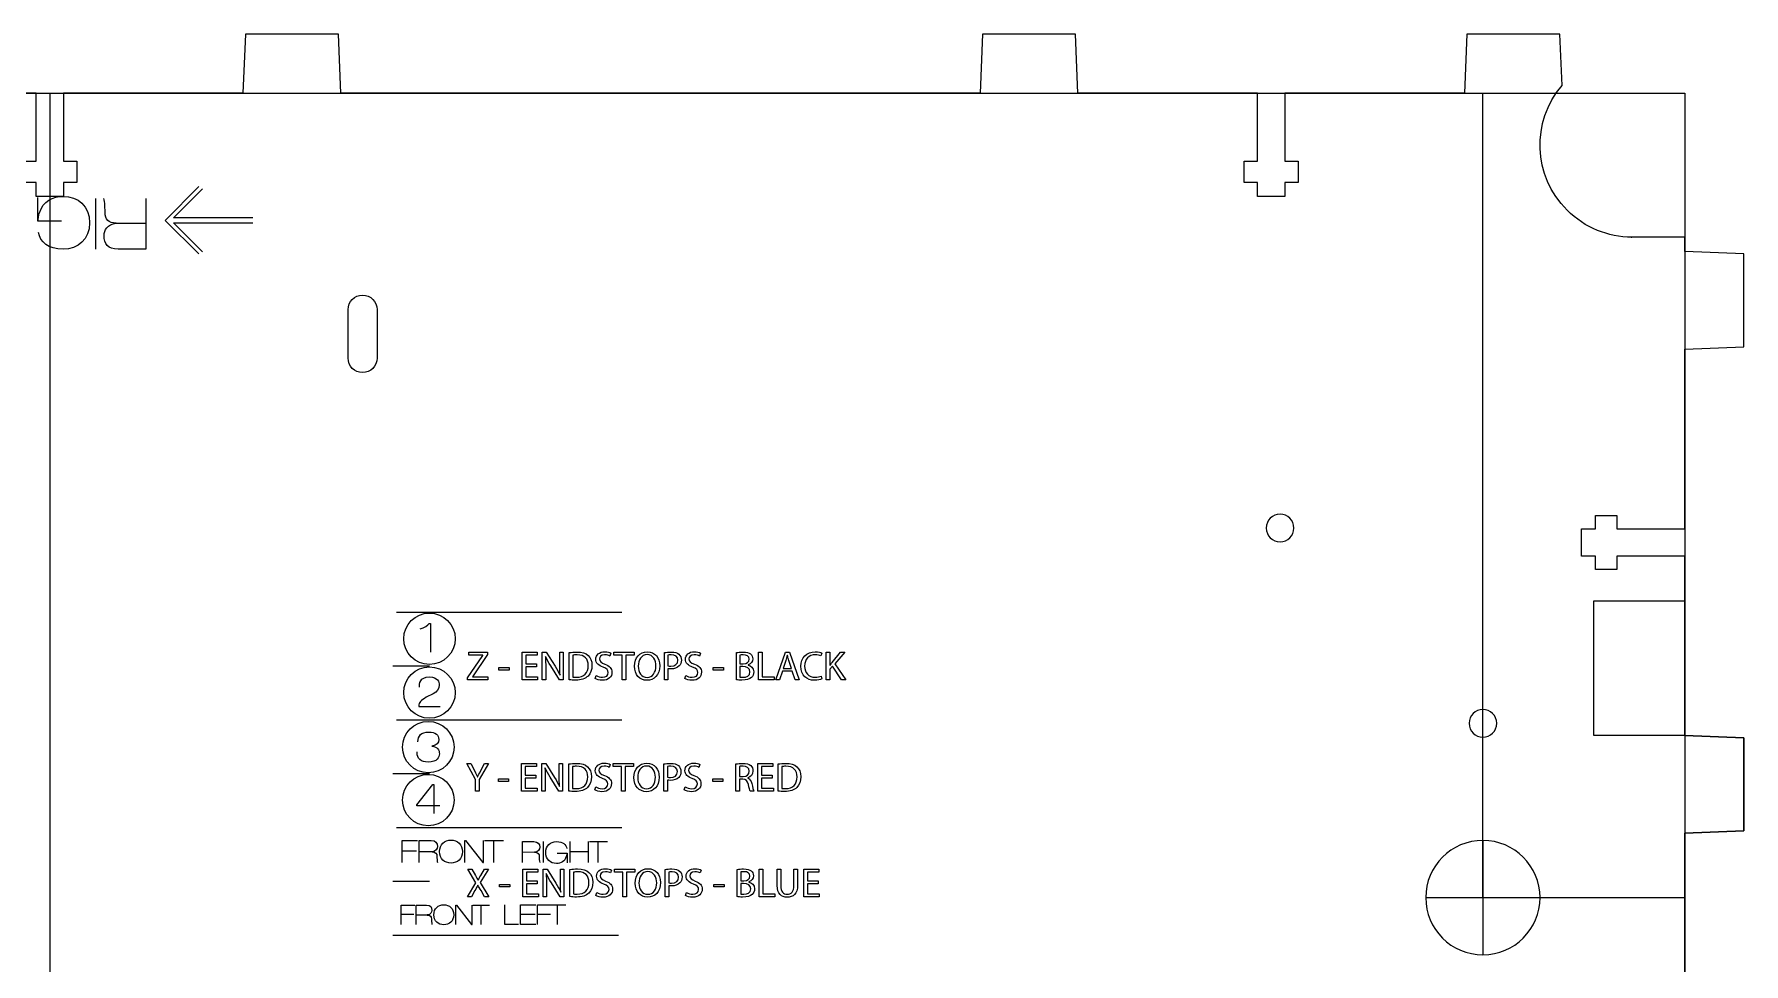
# Model space of a CAD drawing. Header units: millimetres. Extents: x 28 to 1378, y 89 to 912.
# Drawn here: x 1201.7 to 1378.2, y 373.3 to 469.3 of the extents above; entities that cross this region are included whole.
import ezdxf

# ---------------------------------------------------------------- set-up
doc = ezdxf.new("R2010")
doc.units = ezdxf.units.MM
for name, color, linetype, true_color in [('CHANGED_PARTS', 3, 'Continuous', 0x00ff00), ('CUTS', 1, 'Continuous', 0xff0000), ('ORIGIONAL_PARTS_THAT_WERE_', 6, 'Continuous', 0xff00ff), ('TEXT', 5, 'Continuous', 0x0000ff)]:
    doc.layers.add(name, color=color, linetype=linetype, true_color=true_color)
doc.layers.add('Referance lines', color=2, linetype='Continuous', lineweight=0, true_color=0xffff00)

msp = doc.modelspace()

# ---------------------------------------------------------------- linework, layer by layer
at = {"layer": 'CHANGED_PARTS'}
for p, q in [((1362.89, 418.16), (1362.89, 419.56)), ((1362.89, 419.56), (1365.09, 419.56)), ((1365.09, 419.56), (1365.09, 418.16)), ((1361.44, 415.36), (1361.44, 418.16)), ((1361.44, 418.16), (1362.89, 418.16)), ((1365.09, 418.16), (1372.1, 418.16)), ((1362.89, 415.36), (1361.44, 415.36)), ((1362.89, 413.96), (1362.89, 415.36)), ((1372.11, 415.36), (1365.09, 415.36)), ((1365.09, 415.36), (1365.09, 413.96)), ((1372.11, 410.73), (1372.11, 415.36)), ((1365.09, 413.96), (1362.89, 413.96)), ((1362.71, 396.83), (1362.71, 410.73)), ((1362.71, 410.73), (1372.11, 410.73)), ((1372.11, 396.83), (1362.71, 396.83)), ((1372.11, 396.83), (1378.2, 396.58)), ((1378.2, 396.58), (1378.2, 386.98)), ((1378.2, 386.98), (1372.11, 386.73)), ((1372.11, 386.73), (1372.11, 359.76))]:
    msp.add_line(p, q, dxfattribs=at)
at = {"layer": 'CUTS', "color": 1, "true_color": 0xff0000}
for points in [[(1359.43, 463.97), (1359.21, 469.26), (1349.61, 469.26), (1349.36, 463.17), (1330.81, 463.17), (1330.81, 456.15), (1332.21, 456.15), (1332.21, 453.95), (1330.81, 453.95), (1330.81, 452.51), (1328.01, 452.51), (1328.01, 453.95), (1326.61, 453.95), (1326.61, 456.15), (1328.01, 456.15), (1328.01, 463.17), (1309.46, 463.17), (1309.21, 469.26), (1299.61, 469.26), (1299.36, 463.17), (1233.37, 463.17), (1233.12, 469.26), (1223.52, 469.26), (1223.27, 463.17), (1204.74, 463.17), (1204.74, 456.15), (1206.13, 456.15), (1206.13, 453.95), (1204.74, 453.95), (1204.74, 452.51), (1201.93, 452.51), (1201.93, 453.95), (1200.53, 453.95)], [(1200.53, 456.15), (1201.93, 456.15), (1201.93, 463.17), (1183.37, 463.17)], [(1372.1, 418.16), (1372.1, 436.72), (1378.19, 436.97), (1378.19, 446.57), (1372.1, 446.82), (1372.1, 448.29), (1366.57, 448.29), (1366.63, 448.29)], [(1234.12, 435.81), (1234.12, 440.81)], [(1237.12, 440.81), (1237.12, 435.81), (1237.12, 435.81)]]:
    msp.add_lwpolyline(points, dxfattribs=at)
for points in [[(1359.95, 451.08), (1356.42, 454.61), (1356.25, 460.23), (1359.43, 463.97)], [(1366.63, 448.29), (1364.21, 448.31), (1361.8, 449.23), (1359.95, 451.08)], [(1234.12, 440.81), (1234.12, 441.64), (1234.79, 442.31), (1235.62, 442.31)], [(1235.62, 442.31), (1236.44, 442.31), (1237.12, 441.64), (1237.12, 440.81)], [(1235.62, 434.31), (1234.79, 434.31), (1234.12, 434.98), (1234.12, 435.81)], [(1237.12, 435.81), (1237.12, 434.98), (1236.44, 434.31), (1235.62, 434.31)], [(1330.33, 419.69), (1329.54, 419.69), (1328.9, 419.05), (1328.9, 418.26)], [(1328.9, 418.26), (1328.9, 417.47), (1329.54, 416.84), (1330.33, 416.84)], [(1331.75, 418.26), (1331.75, 419.05), (1331.12, 419.69), (1330.33, 419.69)], [(1330.33, 416.84), (1331.12, 416.84), (1331.75, 417.47), (1331.75, 418.26)], [(1351.26, 399.51), (1350.48, 399.51), (1349.84, 398.87), (1349.84, 398.09)], [(1352.69, 398.09), (1352.69, 398.87), (1352.05, 399.51), (1351.26, 399.51)], [(1349.84, 398.09), (1349.84, 397.3), (1350.48, 396.66), (1351.26, 396.66)], [(1351.26, 396.66), (1352.05, 396.66), (1352.69, 397.3), (1352.69, 398.09)], [(1351.26, 385.99), (1348, 385.99), (1345.36, 383.35), (1345.36, 380.09)], [(1357.16, 380.09), (1357.16, 383.35), (1354.52, 385.99), (1351.26, 385.99)], [(1345.36, 380.09), (1345.36, 376.83), (1348, 374.19), (1351.26, 374.19)], [(1351.26, 374.19), (1354.52, 374.19), (1357.16, 376.83), (1357.16, 380.09)]]:
    msp.add_open_spline(points, degree=3, dxfattribs=at)
at = {"layer": 'ORIGIONAL_PARTS_THAT_WERE_', "color": 6, "true_color": 0xff00ff}
msp.add_lwpolyline([(1372.11, 360.27), (1372.11, 386.73), (1378.2, 386.98), (1378.2, 396.58), (1372.11, 396.83), (1372.11, 415.36), (1365.09, 415.36), (1365.09, 413.96), (1362.89, 413.96), (1362.89, 415.36), (1361.44, 415.36), (1361.44, 418.16), (1362.89, 418.16), (1362.89, 419.56), (1365.09, 419.56), (1365.09, 418.16), (1372.11, 418.16), (1372.1, 418.16)], dxfattribs=at)
at = {"layer": 'Referance lines'}
for p, q in [((1034.56, 463.17), (1372.11, 463.17)), ((1203.33, 463.17), (1203.33, 136.83)), ((1351.26, 380.09), (1351.26, 463.17)), ((1372.11, 463.17), (1372.11, 136.83)), ((1351.26, 385.99), (1351.26, 374.19)), ((1345.36, 380.09), (1357.16, 380.09)), ((1351.26, 380.09), (1372.11, 380.09))]:
    msp.add_line(p, q, dxfattribs=at)
at = {"layer": 'TEXT', "color": 5, "true_color": 0x0000ff}
for points in [[(1204.55, 449.94), (1202.09, 449.94), (1202.09, 452.39)], [(1208.07, 447.06), (1208.07, 452.27)], [(1213.25, 452.27), (1213.25, 447.06), (1210.38, 447.06)], [(1218.73, 446.56), (1215.25, 450.03), (1218.73, 453.51)], [(1224.28, 450.28), (1216.11, 450.28), (1219.11, 453.28)], [(1210.18, 449.73), (1210.19, 449.74)], [(1210.19, 449.74), (1213.25, 449.75)], [(1219.1, 446.79), (1216.11, 449.78), (1224.28, 449.78)], [(1239.11, 409.57), (1262.39, 409.57)], [(1242.51, 408.41), (1242.62, 408.41), (1242.62, 405.43)], [(1246.46, 402.8), (1248.04, 405.11), (1248.04, 405.12), (1246.6, 405.12), (1246.6, 405.43), (1248.52, 405.43), (1248.52, 405.21), (1246.95, 402.9), (1246.95, 402.89), (1248.54, 402.89), (1248.54, 402.58), (1246.46, 402.58), (1246.46, 402.8), (1246.46, 402.8)], [(1253.56, 403.92), (1252.46, 403.92), (1252.46, 402.89), (1253.69, 402.89), (1253.69, 402.58), (1252.09, 402.58), (1252.09, 405.43), (1253.63, 405.43), (1253.63, 405.12), (1252.46, 405.12), (1252.46, 404.22), (1253.56, 404.22), (1253.56, 403.92), (1253.56, 403.92)], [(1254.17, 402.58), (1254.17, 405.43), (1254.58, 405.43), (1255.49, 403.99)], [(1254.51, 404.98), (1254.49, 404.97)], [(1255.97, 404.24), (1255.97, 405.43), (1256.31, 405.43), (1256.31, 402.58), (1255.94, 402.58), (1255.04, 404.03)], [(1256.96, 402.59), (1256.96, 405.39), (1256.96, 405.39)], [(1257.33, 405.12), (1257.33, 402.87), (1257.33, 402.87)], [(1261.24, 405.34), (1261.14, 405.04)], [(1262.41, 405.12), (1261.54, 405.12), (1261.54, 405.43), (1263.65, 405.43), (1263.65, 405.12), (1262.78, 405.12), (1262.78, 402.58), (1262.41, 402.58), (1262.41, 405.12), (1262.41, 405.12)], [(1267.14, 403.72), (1267.14, 402.58), (1266.77, 402.58), (1266.77, 405.4), (1266.77, 405.4)], [(1267.14, 405.13), (1267.14, 404.02), (1267.14, 404.02)], [(1270.49, 405.34), (1270.39, 405.04)], [(1274.21, 402.59), (1274.21, 405.39), (1274.21, 405.39)], [(1274.57, 405.14), (1274.57, 404.22), (1274.57, 404.22)], [(1274.57, 404.22), (1274.91, 404.22)], [(1276.5, 405.43), (1276.87, 405.43), (1276.87, 402.89), (1278.09, 402.89), (1278.09, 402.58), (1276.5, 402.58), (1276.5, 405.43), (1276.5, 405.43)], [(1278.96, 403.48), (1278.66, 402.58), (1278.28, 402.58), (1279.26, 405.43), (1279.69, 405.43), (1280.67, 402.58), (1280.27, 402.58), (1279.97, 403.48), (1278.96, 403.48), (1278.96, 403.48)], [(1279.31, 404.59), (1279.04, 403.76), (1279.9, 403.76), (1279.9, 403.76)], [(1279.47, 405.11), (1279.46, 405.11)], [(1279.9, 403.76), (1279.61, 404.59)], [(1283.02, 405.35), (1282.93, 405.05)], [(1283.48, 405.43), (1283.85, 405.43), (1283.85, 404.06), (1283.86, 404.06)], [(1284.09, 404.36), (1284.96, 405.43), (1285.41, 405.43), (1284.38, 404.22), (1285.49, 402.58), (1285.06, 402.58), (1284.12, 403.98), (1283.85, 403.67), (1283.85, 402.58), (1283.48, 402.58), (1283.48, 405.43), (1283.48, 405.43)], [(1238.73, 404.01), (1242.52, 404.01)], [(1249.7, 403.86), (1250.74, 403.86), (1250.74, 403.59), (1249.7, 403.59), (1249.7, 403.86), (1249.7, 403.86)], [(1254.52, 403.8), (1254.52, 402.58), (1254.17, 402.58), (1254.17, 402.58)], [(1256, 403.06), (1256.01, 403.07)], [(1259.63, 402.72), (1259.73, 403.03), (1259.73, 403.03)], [(1268.88, 402.72), (1268.98, 403.03), (1268.98, 403.03)], [(1271.81, 403.86), (1272.86, 403.86), (1272.86, 403.59), (1271.81, 403.59), (1271.81, 403.86), (1271.81, 403.86)], [(1274.88, 403.95), (1274.57, 403.95), (1274.57, 402.86), (1274.57, 402.86)], [(1275.42, 404.12), (1275.42, 404.1)], [(1282.94, 402.97), (1283.01, 402.67), (1283.01, 402.67)], [(1242.92, 401.15), (1242.19, 400.78)], [(1241.42, 399.84), (1243.63, 399.84)], [(1239.11, 398.46), (1262.39, 398.46)], [(1242.78, 395.74), (1242.78, 395.73)], [(1247.29, 391.08), (1247.29, 392.29), (1246.38, 393.93), (1246.81, 393.93), (1247.21, 393.14)], [(1247.79, 393.14), (1248.2, 393.93), (1248.61, 393.93), (1247.66, 392.29), (1247.66, 391.08), (1247.29, 391.08), (1247.29, 391.08)], [(1253.51, 392.42), (1252.41, 392.42), (1252.41, 391.39), (1253.64, 391.39), (1253.64, 391.08), (1252.04, 391.08), (1252.04, 393.93), (1253.58, 393.93), (1253.58, 393.62), (1252.41, 393.62), (1252.41, 392.72), (1253.51, 392.72), (1253.51, 392.42), (1253.51, 392.42)], [(1254.12, 391.08), (1254.12, 393.93), (1254.53, 393.93), (1255.44, 392.49)], [(1255.92, 392.74), (1255.92, 393.93), (1256.26, 393.93), (1256.26, 391.08), (1255.89, 391.08), (1254.99, 392.53)], [(1256.91, 391.09), (1256.91, 393.89), (1256.91, 393.89)], [(1257.28, 393.62), (1257.28, 391.37), (1257.28, 391.37)], [(1261.19, 393.84), (1261.09, 393.54)], [(1262.36, 393.62), (1261.49, 393.62), (1261.49, 393.93), (1263.6, 393.93), (1263.6, 393.62), (1262.73, 393.62), (1262.73, 391.08), (1262.36, 391.08), (1262.36, 393.62), (1262.36, 393.62)], [(1267.09, 392.22), (1267.09, 391.08), (1266.72, 391.08), (1266.72, 393.9), (1266.72, 393.9)], [(1267.09, 393.63), (1267.09, 392.52), (1267.09, 392.52)], [(1270.44, 393.84), (1270.34, 393.54)], [(1274.87, 392.32), (1274.52, 392.32), (1274.52, 391.08), (1274.15, 391.08), (1274.15, 393.89), (1274.15, 393.89)], [(1274.52, 393.64), (1274.52, 392.59), (1274.52, 392.59)], [(1277.9, 392.42), (1276.8, 392.42), (1276.8, 391.39), (1278.04, 391.39), (1278.04, 391.08), (1276.43, 391.08), (1276.43, 393.93), (1277.97, 393.93), (1277.97, 393.62), (1276.8, 393.62), (1276.8, 392.72), (1277.9, 392.72), (1277.9, 392.42), (1277.9, 392.42)], [(1278.51, 391.09), (1278.51, 393.89), (1278.51, 393.89)], [(1278.88, 393.62), (1278.88, 391.37), (1278.88, 391.37)], [(1238.73, 392.9), (1242.52, 392.9)], [(1247.49, 392.56), (1247.5, 392.56)], [(1249.65, 392.36), (1250.69, 392.36), (1250.69, 392.09), (1249.65, 392.09), (1249.65, 392.36), (1249.65, 392.36)], [(1254.47, 392.3), (1254.47, 391.08), (1254.12, 391.08), (1254.12, 391.08)], [(1254.46, 393.48), (1254.44, 393.47)], [(1271.76, 392.36), (1272.81, 392.36), (1272.81, 392.09), (1271.76, 392.09), (1271.76, 392.36), (1271.76, 392.36)], [(1274.52, 392.59), (1274.9, 392.59)], [(1275.38, 392.45), (1275.38, 392.44)], [(1242.97, 389.56), (1241.21, 389.56), (1241.21, 389.68), (1242.86, 391.76), (1242.97, 391.76), (1242.97, 389.56)], [(1255.95, 391.56), (1255.96, 391.57)], [(1259.58, 391.22), (1259.68, 391.53), (1259.68, 391.53)], [(1268.83, 391.22), (1268.93, 391.53), (1268.93, 391.53)], [(1276.01, 391.08), (1275.63, 391.08)], [(1243.58, 389.56), (1242.97, 389.56), (1242.97, 388.78)], [(1239.11, 387.34), (1262.39, 387.34)], [(1239.7, 383.71), (1239.7, 385.98), (1241.3, 385.98)], [(1239.7, 384.92), (1241.2, 384.92)], [(1241.46, 383.71), (1241.46, 385.98), (1242.71, 385.98)], [(1242.8, 384.82), (1242.79, 384.81), (1241.46, 384.81)], [(1246.16, 383.71), (1246.16, 385.98), (1246.24, 385.98), (1248.03, 383.71), (1248.11, 383.71), (1248.11, 385.98)], [(1248.2, 385.98), (1250.15, 385.98)], [(1249.18, 383.71), (1249.18, 385.98)], [(1253.38, 384.77), (1253.38, 384.77), (1252.11, 384.76)], [(1252.12, 383.72), (1252.12, 385.87), (1253.3, 385.87)], [(1254.26, 385.87), (1254.26, 383.72)], [(1257.06, 383.72), (1257.06, 385.87)], [(1257.06, 384.87), (1258.9, 384.87)], [(1258.9, 385.87), (1258.9, 383.72)], [(1259.05, 385.87), (1260.91, 385.87)], [(1259.95, 383.72), (1259.95, 385.85)], [(1247.21, 380.81), (1246.86, 380.18), (1246.44, 380.18), (1247.31, 381.62), (1246.47, 383.03), (1246.9, 383.03), (1247.28, 382.36)], [(1247.81, 382.36), (1248.2, 383.03), (1248.62, 383.03), (1247.76, 381.64), (1248.64, 380.18), (1248.22, 380.18), (1248.22, 380.18)], [(1253.64, 381.52), (1252.53, 381.52), (1252.53, 380.49), (1253.77, 380.49), (1253.77, 380.18), (1252.16, 380.18), (1252.16, 383.03), (1253.71, 383.03), (1253.71, 382.72), (1252.53, 382.72), (1252.53, 381.82), (1253.64, 381.82), (1253.64, 381.52), (1253.64, 381.52)], [(1254.25, 380.18), (1254.25, 383.03), (1254.66, 383.03), (1255.57, 381.59)], [(1256.04, 381.84), (1256.04, 383.03), (1256.39, 383.03), (1256.39, 380.18), (1256.02, 380.18), (1255.11, 381.63)], [(1255.71, 384.68), (1256.73, 384.68), (1256.73, 383.67)], [(1257.03, 380.19), (1257.03, 382.99), (1257.03, 382.99)], [(1262.48, 382.72), (1261.62, 382.72), (1261.62, 383.03), (1263.73, 383.03), (1263.73, 382.72), (1262.86, 382.72), (1262.86, 380.18), (1262.48, 380.18), (1262.48, 382.72), (1262.48, 382.72)], [(1267.22, 381.32), (1267.22, 380.18), (1266.85, 380.18), (1266.85, 383), (1266.85, 383)], [(1274.28, 380.19), (1274.28, 382.99), (1274.28, 382.99)], [(1276.57, 383.03), (1276.94, 383.03), (1276.94, 380.49), (1278.16, 380.49), (1278.16, 380.18), (1276.57, 380.18), (1276.57, 383.03), (1276.57, 383.03)], [(1278.42, 381.35), (1278.42, 383.03), (1278.79, 383.03), (1278.79, 383.03)], [(1278.79, 383.03), (1278.79, 381.34)], [(1280.15, 381.34), (1280.15, 383.03), (1280.52, 383.03), (1280.52, 381.36)], [(1282.63, 381.52), (1281.53, 381.52), (1281.53, 380.49), (1282.76, 380.49), (1282.76, 380.18), (1281.16, 380.18), (1281.16, 383.03), (1282.7, 383.03), (1282.7, 382.72), (1281.53, 382.72), (1281.53, 381.82), (1282.63, 381.82), (1282.63, 381.52), (1282.63, 381.52)], [(1238.73, 381.78), (1242.52, 381.78)], [(1247.52, 381.37), (1247.51, 381.37)], [(1247.54, 381.88), (1247.55, 381.88)], [(1249.77, 381.46), (1250.82, 381.46), (1250.82, 381.19), (1249.77, 381.19), (1249.77, 381.46), (1249.77, 381.46)], [(1254.6, 381.4), (1254.6, 380.18), (1254.25, 380.18), (1254.25, 380.18)], [(1254.58, 382.58), (1254.57, 382.57)], [(1257.4, 382.72), (1257.4, 380.47), (1257.4, 380.47)], [(1261.32, 382.94), (1261.22, 382.64)], [(1267.22, 382.73), (1267.22, 381.62), (1267.22, 381.62)], [(1270.56, 382.94), (1270.46, 382.64)], [(1271.89, 381.46), (1272.94, 381.46), (1272.94, 381.19), (1271.89, 381.19), (1271.89, 381.46), (1271.89, 381.46)], [(1274.65, 382.74), (1274.65, 381.82), (1274.65, 381.82)], [(1274.65, 381.82), (1274.98, 381.82)], [(1274.95, 381.55), (1274.65, 381.55), (1274.65, 380.46), (1274.65, 380.46)], [(1275.49, 381.72), (1275.49, 381.7)], [(1248.22, 380.18), (1247.85, 380.81)], [(1256.07, 380.66), (1256.09, 380.67)], [(1259.71, 380.32), (1259.81, 380.63), (1259.81, 380.63)], [(1268.96, 380.32), (1269.05, 380.63), (1269.05, 380.63)], [(1239.61, 377.33), (1239.61, 379.31), (1241, 379.31)], [(1239.61, 378.39), (1240.92, 378.39)], [(1241.14, 377.33), (1241.14, 379.31), (1242.23, 379.31)], [(1242.3, 378.29), (1241.14, 378.29)], [(1242.3, 378.3), (1242.3, 378.29)], [(1245.23, 377.33), (1245.23, 379.31), (1245.3, 379.31), (1246.86, 377.33), (1246.92, 377.33), (1246.92, 379.31)], [(1247, 379.31), (1248.71, 379.31)], [(1247.86, 377.33), (1247.86, 379.31)], [(1251.73, 377.32), (1250.32, 377.32), (1250.32, 379.33)], [(1253.51, 377.32), (1251.92, 377.32), (1251.92, 379.33), (1253.49, 379.33)], [(1251.92, 378.39), (1253.43, 378.39)], [(1253.68, 377.32), (1253.68, 379.33), (1255.09, 379.33)], [(1253.68, 378.39), (1255.01, 378.39)], [(1254.87, 379.33), (1256.61, 379.33)], [(1255.75, 377.32), (1255.75, 379.33)], [(1238.73, 376.22), (1262.02, 376.22)]]:
    msp.add_lwpolyline(points, dxfattribs=at)
for points in [[(1202.27, 450.82), (1202.64, 452.01), (1203.65, 452.51), (1204.74, 452.51)], [(1204.74, 452.51), (1206.22, 452.51), (1207.44, 451.51), (1207.44, 449.78)], [(1209.04, 450.84), (1209.04, 451.02), (1209.02, 452.06), (1208.92, 452.27)], [(1202.09, 449.94), (1202.17, 450.55), (1202.27, 450.82), (1202.27, 450.82)], [(1210.19, 449.74), (1209.39, 449.75), (1209.04, 450.12), (1209.04, 450.84)], [(1204.74, 447.06), (1203.11, 447.06), (1202.36, 447.78), (1202.17, 448.79)], [(1207.44, 449.78), (1207.44, 448.06), (1206.22, 447.06), (1204.74, 447.06)], [(1208.94, 448.48), (1208.94, 448.98), (1209.28, 449.67), (1210.18, 449.73)], [(1210.38, 447.06), (1209.34, 447.06), (1208.94, 447.56), (1208.94, 448.48)], [(1239.87, 406.82), (1239.87, 408.29), (1241.06, 409.48), (1242.52, 409.48)], [(1242.52, 409.48), (1243.99, 409.48), (1245.18, 408.29), (1245.18, 406.82)], [(1241.57, 407.85), (1242.03, 407.96), (1242.34, 408.21), (1242.51, 408.41)], [(1242.52, 404.17), (1241.06, 404.17), (1239.87, 405.36), (1239.87, 406.82)], [(1245.18, 406.82), (1245.18, 405.36), (1243.99, 404.17), (1242.52, 404.17)], [(1254.49, 404.97), (1254.52, 404.62), (1254.52, 404.27), (1254.52, 403.8)], [(1255.04, 404.03), (1254.84, 404.34), (1254.65, 404.67), (1254.51, 404.98)], [(1256.01, 403.07), (1255.98, 403.45), (1255.97, 403.79), (1255.97, 404.24)], [(1256.96, 405.39), (1257.18, 405.43), (1257.45, 405.45), (1257.74, 405.45)], [(1257.76, 405.16), (1257.57, 405.16), (1257.42, 405.14), (1257.33, 405.12)], [(1257.74, 405.45), (1258.27, 405.45), (1258.65, 405.33), (1258.9, 405.1)], [(1258.91, 404.06), (1258.92, 404.73), (1258.54, 405.16), (1257.76, 405.16)], [(1258.9, 405.1), (1259.15, 404.86), (1259.3, 404.53), (1259.3, 404.07)], [(1259.69, 404.7), (1259.69, 405.15), (1260.06, 405.48), (1260.62, 405.48)], [(1260.45, 403.89), (1259.98, 404.06), (1259.69, 404.31), (1259.69, 404.7)], [(1260.6, 405.17), (1260.21, 405.17), (1260.07, 404.94), (1260.07, 404.75)], [(1260.07, 404.75), (1260.07, 404.48), (1260.24, 404.35), (1260.63, 404.2)], [(1261.14, 405.04), (1261.05, 405.09), (1260.86, 405.17), (1260.6, 405.17)], [(1260.62, 405.48), (1260.9, 405.48), (1261.12, 405.41), (1261.24, 405.34)], [(1260.63, 404.2), (1261.12, 404.01), (1261.36, 403.78), (1261.36, 403.36)], [(1263.69, 403.98), (1263.69, 404.89), (1264.24, 405.48), (1265.01, 405.48)], [(1264.99, 405.18), (1264.38, 405.18), (1264.07, 404.62), (1264.07, 403.99)], [(1265.9, 404.02), (1265.9, 404.59), (1265.61, 405.18), (1264.99, 405.18)], [(1265.01, 405.48), (1265.79, 405.48), (1266.29, 404.89), (1266.29, 404.04)], [(1266.77, 405.4), (1266.95, 405.43), (1267.18, 405.45), (1267.48, 405.45)], [(1267.49, 405.16), (1267.33, 405.16), (1267.2, 405.15), (1267.14, 405.13)], [(1267.44, 403.99), (1267.89, 403.99), (1268.16, 404.21), (1268.16, 404.6)], [(1267.48, 405.45), (1267.84, 405.45), (1268.11, 405.37), (1268.28, 405.22)], [(1268.16, 404.6), (1268.16, 404.98), (1267.89, 405.16), (1267.49, 405.16)], [(1268.28, 405.22), (1268.43, 405.08), (1268.53, 404.87), (1268.53, 404.62)], [(1268.53, 404.62), (1268.53, 404.36), (1268.45, 404.16), (1268.31, 404.01)], [(1268.94, 404.7), (1268.94, 405.15), (1269.31, 405.48), (1269.86, 405.48)], [(1269.69, 403.89), (1269.23, 404.06), (1268.94, 404.31), (1268.94, 404.7)], [(1269.85, 405.17), (1269.46, 405.17), (1269.31, 404.94), (1269.31, 404.75)], [(1269.31, 404.75), (1269.31, 404.48), (1269.48, 404.35), (1269.88, 404.2)], [(1270.39, 405.04), (1270.3, 405.09), (1270.11, 405.17), (1269.85, 405.17)], [(1269.86, 405.48), (1270.15, 405.48), (1270.37, 405.41), (1270.49, 405.34)], [(1269.88, 404.2), (1270.36, 404.01), (1270.6, 403.78), (1270.6, 403.36)], [(1274.21, 405.39), (1274.37, 405.43), (1274.62, 405.45), (1274.88, 405.45)], [(1274.9, 405.17), (1274.73, 405.17), (1274.63, 405.16), (1274.57, 405.14)], [(1274.88, 405.45), (1275.25, 405.45), (1275.48, 405.39), (1275.66, 405.25)], [(1275.52, 404.7), (1275.52, 405.03), (1275.27, 405.17), (1274.9, 405.17)], [(1274.91, 404.22), (1275.29, 404.22), (1275.52, 404.43), (1275.52, 404.7)], [(1275.9, 404.74), (1275.9, 404.46), (1275.71, 404.22), (1275.42, 404.12)], [(1275.66, 405.25), (1275.8, 405.14), (1275.9, 404.97), (1275.9, 404.74)], [(1279.46, 405.11), (1279.42, 404.94), (1279.37, 404.76), (1279.31, 404.59)], [(1279.61, 404.59), (1279.55, 404.77), (1279.51, 404.94), (1279.47, 405.11)], [(1280.86, 403.98), (1280.86, 404.88), (1281.46, 405.48), (1282.35, 405.48)], [(1282.36, 405.17), (1281.69, 405.17), (1281.25, 404.74), (1281.25, 403.99)], [(1282.35, 405.48), (1282.7, 405.48), (1282.93, 405.4), (1283.02, 405.35)], [(1282.93, 405.05), (1282.79, 405.12), (1282.59, 405.17), (1282.36, 405.17)], [(1283.86, 404.06), (1283.94, 404.17), (1284.01, 404.27), (1284.09, 404.36)], [(1239.87, 401.27), (1239.87, 402.73), (1241.06, 403.92), (1242.52, 403.92)], [(1241.48, 401.83), (1241.48, 402.15), (1241.49, 402.89), (1242.54, 402.89)], [(1242.52, 403.92), (1243.99, 403.92), (1245.18, 402.73), (1245.18, 401.27)], [(1242.54, 402.89), (1243.37, 402.89), (1243.54, 402.34), (1243.54, 402.05)], [(1255.49, 403.99), (1255.7, 403.65), (1255.87, 403.35), (1256, 403.06)], [(1257.63, 402.55), (1257.36, 402.55), (1257.15, 402.57), (1256.96, 402.59)], [(1257.33, 402.87), (1257.42, 402.85), (1257.55, 402.85), (1257.7, 402.85)], [(1258.89, 402.97), (1258.62, 402.7), (1258.18, 402.55), (1257.63, 402.55)], [(1257.7, 402.85), (1258.49, 402.85), (1258.91, 403.29), (1258.91, 404.06)], [(1259.3, 404.07), (1259.3, 403.61), (1259.15, 403.23), (1258.89, 402.97)], [(1260.36, 402.53), (1260.09, 402.53), (1259.79, 402.62), (1259.63, 402.72)], [(1259.73, 403.03), (1259.9, 402.92), (1260.13, 402.84), (1260.39, 402.84)], [(1261.36, 403.36), (1261.36, 402.92), (1261.03, 402.53), (1260.36, 402.53)], [(1260.39, 402.84), (1260.76, 402.84), (1260.98, 403.04), (1260.98, 403.33)], [(1260.98, 403.33), (1260.98, 403.59), (1260.83, 403.75), (1260.45, 403.89)], [(1264.97, 402.53), (1264.21, 402.53), (1263.69, 403.12), (1263.69, 403.98)], [(1264.07, 403.99), (1264.07, 403.38), (1264.4, 402.83), (1264.99, 402.83)], [(1266.29, 404.04), (1266.29, 403.06), (1265.7, 402.53), (1264.97, 402.53)], [(1264.99, 402.83), (1265.57, 402.83), (1265.9, 403.37), (1265.9, 404.02)], [(1267.14, 404.02), (1267.22, 404), (1267.32, 403.99), (1267.44, 403.99)], [(1267.44, 403.7), (1267.33, 403.7), (1267.22, 403.7), (1267.14, 403.72)], [(1268.31, 404.01), (1268.11, 403.8), (1267.8, 403.7), (1267.44, 403.7)], [(1269.61, 402.53), (1269.33, 402.53), (1269.03, 402.62), (1268.88, 402.72)], [(1268.98, 403.03), (1269.14, 402.92), (1269.38, 402.84), (1269.63, 402.84)], [(1270.6, 403.36), (1270.6, 402.92), (1270.28, 402.53), (1269.61, 402.53)], [(1269.63, 402.84), (1270.01, 402.84), (1270.23, 403.04), (1270.23, 403.33)], [(1270.23, 403.33), (1270.23, 403.59), (1270.08, 403.75), (1269.69, 403.89)], [(1274.78, 402.55), (1274.52, 402.55), (1274.33, 402.57), (1274.21, 402.59)], [(1274.57, 402.86), (1274.65, 402.85), (1274.75, 402.84), (1274.88, 402.84)], [(1275.76, 402.82), (1275.56, 402.64), (1275.24, 402.55), (1274.78, 402.55)], [(1275.61, 403.4), (1275.61, 403.78), (1275.28, 403.95), (1274.88, 403.95)], [(1274.88, 402.84), (1275.26, 402.84), (1275.61, 402.98), (1275.61, 403.4)], [(1275.42, 404.1), (1275.69, 404.04), (1276, 403.82), (1276, 403.39)], [(1276, 403.39), (1276, 403.15), (1275.91, 402.96), (1275.76, 402.82)], [(1282.26, 402.53), (1281.46, 402.53), (1280.86, 403.04), (1280.86, 403.98)], [(1281.25, 403.99), (1281.25, 403.29), (1281.65, 402.85), (1282.34, 402.85)], [(1283.01, 402.67), (1282.88, 402.6), (1282.61, 402.53), (1282.26, 402.53)], [(1282.34, 402.85), (1282.57, 402.85), (1282.79, 402.89), (1282.94, 402.97)], [(1242.52, 398.61), (1241.06, 398.61), (1239.87, 399.8), (1239.87, 401.27)], [(1242.19, 400.78), (1241.65, 400.46), (1241.42, 400.29), (1241.42, 399.84)], [(1245.18, 401.27), (1245.18, 399.8), (1243.99, 398.61), (1242.52, 398.61)], [(1243.54, 402.05), (1243.54, 401.62), (1243.28, 401.37), (1242.92, 401.15)], [(1239.74, 395.63), (1239.74, 397.1), (1240.93, 398.29), (1242.4, 398.29)], [(1241.33, 396.19), (1241.36, 396.8), (1241.63, 397.19), (1242.46, 397.19)], [(1242.4, 398.29), (1243.87, 398.29), (1245.06, 397.1), (1245.06, 395.63)], [(1242.46, 397.19), (1243.17, 397.19), (1243.48, 396.87), (1243.48, 396.41)], [(1242.4, 392.98), (1240.93, 392.98), (1239.74, 394.17), (1239.74, 395.63)], [(1245.06, 395.63), (1245.06, 394.17), (1243.87, 392.98), (1242.4, 392.98)], [(1243.48, 396.41), (1243.48, 396.11), (1243.31, 395.79), (1242.78, 395.74)], [(1242.78, 395.73), (1243.36, 395.67), (1243.55, 395.33), (1243.55, 394.93)], [(1241.25, 395.06), (1241.25, 395.08), (1241.25, 395.12), (1241.25, 395.15)], [(1242.4, 394.08), (1241.62, 394.08), (1241.25, 394.46), (1241.25, 395.06)], [(1243.55, 394.93), (1243.55, 394.6), (1243.33, 394.08), (1242.4, 394.08)], [(1256.91, 393.89), (1257.13, 393.93), (1257.4, 393.95), (1257.69, 393.95)], [(1257.71, 393.66), (1257.52, 393.66), (1257.37, 393.64), (1257.28, 393.62)], [(1257.69, 393.95), (1258.22, 393.95), (1258.6, 393.83), (1258.85, 393.6)], [(1258.86, 392.56), (1258.87, 393.23), (1258.49, 393.66), (1257.71, 393.66)], [(1258.85, 393.6), (1259.1, 393.36), (1259.25, 393.03), (1259.25, 392.57)], [(1259.64, 393.2), (1259.64, 393.65), (1260.01, 393.98), (1260.56, 393.98)], [(1260.55, 393.67), (1260.16, 393.67), (1260.01, 393.44), (1260.01, 393.25)], [(1261.09, 393.54), (1261, 393.59), (1260.81, 393.67), (1260.55, 393.67)], [(1260.56, 393.98), (1260.85, 393.98), (1261.07, 393.91), (1261.19, 393.84)], [(1263.63, 392.48), (1263.63, 393.39), (1264.19, 393.98), (1264.95, 393.98)], [(1264.94, 393.68), (1264.33, 393.68), (1264.02, 393.11), (1264.02, 392.49)], [(1265.85, 392.52), (1265.85, 393.09), (1265.56, 393.68), (1264.94, 393.68)], [(1264.95, 393.98), (1265.74, 393.98), (1266.24, 393.39), (1266.24, 392.54)], [(1266.72, 393.9), (1266.9, 393.93), (1267.13, 393.95), (1267.43, 393.95)], [(1267.44, 393.66), (1267.27, 393.66), (1267.15, 393.65), (1267.09, 393.63)], [(1267.43, 393.95), (1267.79, 393.95), (1268.06, 393.87), (1268.23, 393.72)], [(1268.11, 393.1), (1268.11, 393.48), (1267.84, 393.66), (1267.44, 393.66)], [(1268.23, 393.72), (1268.38, 393.58), (1268.48, 393.37), (1268.48, 393.12)], [(1268.89, 393.2), (1268.89, 393.65), (1269.26, 393.98), (1269.81, 393.98)], [(1269.8, 393.67), (1269.41, 393.67), (1269.26, 393.44), (1269.26, 393.25)], [(1270.34, 393.54), (1270.25, 393.59), (1270.06, 393.67), (1269.8, 393.67)], [(1269.81, 393.98), (1270.1, 393.98), (1270.31, 393.91), (1270.44, 393.84)], [(1274.15, 393.89), (1274.34, 393.93), (1274.61, 393.95), (1274.86, 393.95)], [(1274.89, 393.67), (1274.71, 393.67), (1274.59, 393.65), (1274.52, 393.64)], [(1274.86, 393.95), (1275.25, 393.95), (1275.51, 393.88), (1275.69, 393.72)], [(1275.54, 393.14), (1275.54, 393.5), (1275.28, 393.67), (1274.89, 393.67)], [(1275.69, 393.72), (1275.83, 393.59), (1275.91, 393.4), (1275.91, 393.17)], [(1278.51, 393.89), (1278.74, 393.93), (1279.01, 393.95), (1279.3, 393.95)], [(1279.31, 393.66), (1279.12, 393.66), (1278.98, 393.64), (1278.88, 393.62)], [(1279.3, 393.95), (1279.83, 393.95), (1280.2, 393.83), (1280.45, 393.6)], [(1280.47, 392.56), (1280.47, 393.23), (1280.09, 393.66), (1279.31, 393.66)], [(1280.45, 393.6), (1280.71, 393.36), (1280.86, 393.03), (1280.86, 392.57)], [(1239.74, 390.17), (1239.74, 391.63), (1240.93, 392.82), (1242.4, 392.82)], [(1242.4, 392.82), (1243.87, 392.82), (1245.06, 391.63), (1245.06, 390.17)], [(1247.21, 393.14), (1247.31, 392.93), (1247.4, 392.76), (1247.49, 392.56)], [(1247.5, 392.56), (1247.58, 392.74), (1247.68, 392.93), (1247.79, 393.14)], [(1254.44, 393.47), (1254.47, 393.12), (1254.47, 392.77), (1254.47, 392.3)], [(1254.99, 392.53), (1254.79, 392.84), (1254.6, 393.17), (1254.46, 393.48)], [(1255.44, 392.49), (1255.65, 392.15), (1255.81, 391.85), (1255.95, 391.56)], [(1255.96, 391.57), (1255.92, 391.95), (1255.92, 392.29), (1255.92, 392.74)], [(1257.65, 391.35), (1258.44, 391.35), (1258.86, 391.79), (1258.86, 392.56)], [(1259.25, 392.57), (1259.25, 392.11), (1259.1, 391.73), (1258.84, 391.47)], [(1260.4, 392.39), (1259.93, 392.56), (1259.64, 392.81), (1259.64, 393.2)], [(1260.01, 393.25), (1260.01, 392.98), (1260.19, 392.85), (1260.58, 392.7)], [(1261.31, 391.86), (1261.31, 391.42), (1260.98, 391.03), (1260.31, 391.03)], [(1260.34, 391.34), (1260.71, 391.34), (1260.93, 391.54), (1260.93, 391.83)], [(1260.93, 391.83), (1260.93, 392.09), (1260.78, 392.25), (1260.4, 392.39)], [(1260.58, 392.7), (1261.06, 392.51), (1261.31, 392.28), (1261.31, 391.86)], [(1264.92, 391.03), (1264.16, 391.03), (1263.63, 391.62), (1263.63, 392.48)], [(1264.02, 392.49), (1264.02, 391.88), (1264.35, 391.33), (1264.94, 391.33)], [(1266.24, 392.54), (1266.24, 391.56), (1265.64, 391.03), (1264.92, 391.03)], [(1264.94, 391.33), (1265.52, 391.33), (1265.85, 391.87), (1265.85, 392.52)], [(1267.09, 392.52), (1267.17, 392.5), (1267.27, 392.49), (1267.39, 392.49)], [(1267.39, 392.2), (1267.27, 392.2), (1267.17, 392.2), (1267.09, 392.22)], [(1267.39, 392.49), (1267.84, 392.49), (1268.11, 392.71), (1268.11, 393.1)], [(1268.26, 392.51), (1268.06, 392.3), (1267.74, 392.2), (1267.39, 392.2)], [(1268.48, 393.12), (1268.48, 392.86), (1268.4, 392.66), (1268.26, 392.51)], [(1269.64, 392.39), (1269.18, 392.56), (1268.89, 392.81), (1268.89, 393.2)], [(1269.26, 393.25), (1269.26, 392.98), (1269.43, 392.85), (1269.83, 392.7)], [(1270.55, 391.86), (1270.55, 391.42), (1270.23, 391.03), (1269.56, 391.03)], [(1269.58, 391.34), (1269.96, 391.34), (1270.18, 391.54), (1270.18, 391.83)], [(1270.18, 391.83), (1270.18, 392.09), (1270.03, 392.25), (1269.64, 392.39)], [(1269.83, 392.7), (1270.31, 392.51), (1270.55, 392.28), (1270.55, 391.86)], [(1275.44, 391.76), (1275.36, 392.15), (1275.2, 392.3), (1274.87, 392.32)], [(1274.9, 392.59), (1275.29, 392.59), (1275.54, 392.81), (1275.54, 393.14)], [(1275.91, 393.17), (1275.91, 392.8), (1275.67, 392.55), (1275.38, 392.45)], [(1275.38, 392.44), (1275.59, 392.36), (1275.72, 392.16), (1275.79, 391.86)], [(1275.79, 391.86), (1275.88, 391.46), (1275.95, 391.19), (1276.01, 391.08)], [(1279.26, 391.35), (1280.05, 391.35), (1280.47, 391.79), (1280.47, 392.56)], [(1280.86, 392.57), (1280.86, 392.11), (1280.71, 391.73), (1280.45, 391.47)], [(1242.4, 387.51), (1240.93, 387.51), (1239.74, 388.7), (1239.74, 390.17)], [(1245.06, 390.17), (1245.06, 388.7), (1243.87, 387.51), (1242.4, 387.51)], [(1257.58, 391.05), (1257.31, 391.05), (1257.09, 391.07), (1256.91, 391.09)], [(1257.28, 391.37), (1257.37, 391.35), (1257.5, 391.35), (1257.65, 391.35)], [(1258.84, 391.47), (1258.57, 391.2), (1258.13, 391.05), (1257.58, 391.05)], [(1260.31, 391.03), (1260.04, 391.03), (1259.74, 391.12), (1259.58, 391.22)], [(1259.68, 391.53), (1259.85, 391.42), (1260.08, 391.34), (1260.34, 391.34)], [(1269.56, 391.03), (1269.28, 391.03), (1268.98, 391.12), (1268.83, 391.22)], [(1268.93, 391.53), (1269.09, 391.42), (1269.33, 391.34), (1269.58, 391.34)], [(1275.63, 391.08), (1275.58, 391.16), (1275.52, 391.41), (1275.44, 391.76)], [(1279.18, 391.05), (1278.92, 391.05), (1278.7, 391.07), (1278.51, 391.09)], [(1278.88, 391.37), (1278.98, 391.35), (1279.11, 391.35), (1279.26, 391.35)], [(1280.45, 391.47), (1280.18, 391.2), (1279.74, 391.05), (1279.18, 391.05)], [(1242.71, 385.98), (1243.17, 385.98), (1243.34, 385.76), (1243.34, 385.36)], [(1242.79, 384.81), (1243.14, 384.81), (1243.3, 384.65), (1243.3, 384.34)], [(1243.34, 385.36), (1243.34, 385.14), (1243.19, 384.84), (1242.8, 384.82)], [(1243.57, 384.84), (1243.57, 385.6), (1244.1, 386.03), (1244.75, 386.03)], [(1244.75, 383.66), (1244.1, 383.66), (1243.57, 384.09), (1243.57, 384.84)], [(1244.75, 386.03), (1245.4, 386.03), (1245.93, 385.6), (1245.93, 384.84)], [(1245.93, 384.84), (1245.93, 384.09), (1245.4, 383.66), (1244.75, 383.66)], [(1253.3, 385.87), (1253.73, 385.87), (1253.9, 385.67), (1253.9, 385.29)], [(1253.9, 385.29), (1253.9, 385.08), (1253.76, 384.79), (1253.38, 384.77)], [(1253.38, 384.77), (1253.71, 384.76), (1253.86, 384.61), (1253.86, 384.31)], [(1254.52, 384.75), (1254.52, 385.46), (1255.02, 385.87), (1255.63, 385.87)], [(1255.63, 383.62), (1255.02, 383.62), (1254.52, 384.04), (1254.52, 384.75)], [(1255.63, 385.87), (1256.31, 385.87), (1256.62, 385.58), (1256.7, 385.16)], [(1243.3, 384.34), (1243.3, 384.25), (1243.3, 383.8), (1243.35, 383.71)], [(1253.86, 384.31), (1253.86, 384.24), (1253.86, 383.81), (1253.9, 383.72)], [(1256.65, 384.32), (1256.5, 383.83), (1256.08, 383.62), (1255.63, 383.62)], [(1256.73, 384.68), (1256.7, 384.43), (1256.65, 384.32), (1256.65, 384.32)], [(1257.03, 382.99), (1257.26, 383.03), (1257.53, 383.05), (1257.82, 383.05)], [(1257.82, 383.05), (1258.35, 383.05), (1258.72, 382.93), (1258.97, 382.7)], [(1259.77, 382.3), (1259.77, 382.75), (1260.14, 383.08), (1260.69, 383.08)], [(1260.69, 383.08), (1260.98, 383.08), (1261.2, 383.01), (1261.32, 382.94)], [(1263.76, 381.58), (1263.76, 382.49), (1264.32, 383.08), (1265.08, 383.08)], [(1265.08, 383.08), (1265.87, 383.08), (1266.37, 382.49), (1266.37, 381.64)], [(1266.85, 383), (1267.03, 383.03), (1267.26, 383.05), (1267.55, 383.05)], [(1267.55, 383.05), (1267.92, 383.05), (1268.18, 382.97), (1268.35, 382.82)], [(1269.02, 382.3), (1269.02, 382.75), (1269.38, 383.08), (1269.94, 383.08)], [(1269.94, 383.08), (1270.23, 383.08), (1270.44, 383.01), (1270.56, 382.94)], [(1274.28, 382.99), (1274.44, 383.03), (1274.7, 383.05), (1274.95, 383.05)], [(1274.95, 383.05), (1275.32, 383.05), (1275.56, 382.99), (1275.73, 382.85)], [(1247.51, 381.37), (1247.43, 381.21), (1247.35, 381.06), (1247.21, 380.81)], [(1247.28, 382.36), (1247.38, 382.18), (1247.46, 382.03), (1247.54, 381.88)], [(1247.85, 380.81), (1247.7, 381.05), (1247.61, 381.21), (1247.52, 381.37)], [(1247.55, 381.88), (1247.63, 382.05), (1247.7, 382.18), (1247.81, 382.36)], [(1254.57, 382.57), (1254.59, 382.21), (1254.6, 381.87), (1254.6, 381.4)], [(1255.11, 381.63), (1254.91, 381.94), (1254.72, 382.27), (1254.58, 382.58)], [(1255.57, 381.59), (1255.77, 381.25), (1255.94, 380.95), (1256.07, 380.66)], [(1256.09, 380.67), (1256.05, 381.05), (1256.04, 381.39), (1256.04, 381.84)], [(1257.84, 382.76), (1257.64, 382.76), (1257.5, 382.74), (1257.4, 382.72)], [(1257.78, 380.45), (1258.57, 380.45), (1258.99, 380.89), (1258.99, 381.66)], [(1258.99, 381.66), (1258.99, 382.33), (1258.61, 382.76), (1257.84, 382.76)], [(1258.97, 382.7), (1259.23, 382.46), (1259.38, 382.13), (1259.38, 381.67)], [(1259.38, 381.67), (1259.38, 381.21), (1259.23, 380.83), (1258.97, 380.56)], [(1260.52, 381.49), (1260.06, 381.66), (1259.77, 381.91), (1259.77, 382.3)], [(1260.68, 382.77), (1260.29, 382.77), (1260.14, 382.54), (1260.14, 382.35)], [(1260.14, 382.35), (1260.14, 382.08), (1260.32, 381.95), (1260.71, 381.8)], [(1261.06, 380.93), (1261.06, 381.19), (1260.91, 381.35), (1260.52, 381.49)], [(1261.22, 382.64), (1261.13, 382.69), (1260.94, 382.77), (1260.68, 382.77)], [(1260.71, 381.8), (1261.19, 381.61), (1261.43, 381.38), (1261.43, 380.96)], [(1265.04, 380.13), (1264.29, 380.13), (1263.76, 380.72), (1263.76, 381.58)], [(1265.07, 382.78), (1264.46, 382.78), (1264.15, 382.21), (1264.15, 381.59)], [(1264.15, 381.59), (1264.15, 380.98), (1264.48, 380.43), (1265.07, 380.43)], [(1266.37, 381.64), (1266.37, 380.66), (1265.77, 380.13), (1265.04, 380.13)], [(1265.98, 381.62), (1265.98, 382.19), (1265.68, 382.78), (1265.07, 382.78)], [(1265.07, 380.43), (1265.65, 380.43), (1265.98, 380.97), (1265.98, 381.62)], [(1267.56, 382.76), (1267.4, 382.76), (1267.28, 382.75), (1267.22, 382.73)], [(1267.22, 381.62), (1267.3, 381.6), (1267.4, 381.59), (1267.52, 381.59)], [(1267.51, 381.3), (1267.4, 381.3), (1267.3, 381.3), (1267.22, 381.32)], [(1268.38, 381.61), (1268.18, 381.4), (1267.87, 381.3), (1267.51, 381.3)], [(1267.52, 381.59), (1267.97, 381.59), (1268.24, 381.81), (1268.24, 382.2)], [(1268.24, 382.2), (1268.24, 382.58), (1267.97, 382.76), (1267.56, 382.76)], [(1268.35, 382.82), (1268.51, 382.68), (1268.6, 382.47), (1268.6, 382.22)], [(1268.6, 382.22), (1268.6, 381.96), (1268.53, 381.76), (1268.38, 381.61)], [(1269.77, 381.49), (1269.3, 381.66), (1269.02, 381.91), (1269.02, 382.3)], [(1269.92, 382.77), (1269.54, 382.77), (1269.39, 382.54), (1269.39, 382.35)], [(1269.39, 382.35), (1269.39, 382.08), (1269.56, 381.95), (1269.95, 381.8)], [(1270.31, 380.93), (1270.31, 381.19), (1270.15, 381.35), (1269.77, 381.49)], [(1270.46, 382.64), (1270.37, 382.69), (1270.18, 382.77), (1269.92, 382.77)], [(1269.95, 381.8), (1270.44, 381.61), (1270.68, 381.38), (1270.68, 380.96)], [(1274.98, 382.77), (1274.81, 382.77), (1274.71, 382.76), (1274.65, 382.74)], [(1275.69, 381), (1275.69, 381.38), (1275.36, 381.55), (1274.95, 381.55)], [(1275.6, 382.3), (1275.6, 382.63), (1275.35, 382.77), (1274.98, 382.77)], [(1274.98, 381.82), (1275.37, 381.82), (1275.6, 382.03), (1275.6, 382.3)], [(1275.97, 382.34), (1275.97, 382.06), (1275.79, 381.82), (1275.49, 381.72)], [(1275.49, 381.7), (1275.76, 381.64), (1276.08, 381.42), (1276.08, 380.99)], [(1275.73, 382.85), (1275.88, 382.74), (1275.97, 382.57), (1275.97, 382.34)], [(1279.44, 380.13), (1278.86, 380.13), (1278.42, 380.46), (1278.42, 381.35)], [(1278.79, 381.34), (1278.79, 380.7), (1279.07, 380.43), (1279.45, 380.43)], [(1280.52, 381.36), (1280.52, 380.49), (1280.06, 380.13), (1279.44, 380.13)], [(1279.45, 380.43), (1279.87, 380.43), (1280.15, 380.71), (1280.15, 381.34)], [(1257.7, 380.15), (1257.44, 380.15), (1257.22, 380.17), (1257.03, 380.19)], [(1257.4, 380.47), (1257.5, 380.46), (1257.63, 380.45), (1257.78, 380.45)], [(1258.97, 380.56), (1258.7, 380.3), (1258.26, 380.15), (1257.7, 380.15)], [(1260.44, 380.13), (1260.16, 380.13), (1259.86, 380.22), (1259.71, 380.32)], [(1259.81, 380.63), (1259.97, 380.52), (1260.21, 380.44), (1260.46, 380.44)], [(1261.43, 380.96), (1261.43, 380.52), (1261.11, 380.13), (1260.44, 380.13)], [(1260.46, 380.44), (1260.84, 380.44), (1261.06, 380.64), (1261.06, 380.93)], [(1269.68, 380.13), (1269.41, 380.13), (1269.11, 380.22), (1268.96, 380.32)], [(1269.05, 380.63), (1269.22, 380.52), (1269.46, 380.44), (1269.71, 380.44)], [(1270.68, 380.96), (1270.68, 380.52), (1270.36, 380.13), (1269.68, 380.13)], [(1269.71, 380.44), (1270.09, 380.44), (1270.31, 380.64), (1270.31, 380.93)], [(1274.85, 380.15), (1274.6, 380.15), (1274.4, 380.17), (1274.28, 380.19)], [(1274.65, 380.46), (1274.73, 380.45), (1274.83, 380.44), (1274.96, 380.44)], [(1275.83, 380.42), (1275.64, 380.24), (1275.32, 380.15), (1274.85, 380.15)], [(1274.96, 380.44), (1275.34, 380.44), (1275.69, 380.58), (1275.69, 381)], [(1276.08, 380.99), (1276.08, 380.75), (1275.98, 380.56), (1275.83, 380.42)], [(1242.23, 379.31), (1242.63, 379.31), (1242.77, 379.12), (1242.77, 378.77)], [(1242.77, 378.77), (1242.77, 378.58), (1242.65, 378.32), (1242.3, 378.3)], [(1242.3, 378.29), (1242.6, 378.29), (1242.74, 378.15), (1242.74, 377.88)], [(1242.74, 377.88), (1242.74, 377.81), (1242.74, 377.41), (1242.78, 377.33)], [(1242.98, 378.32), (1242.98, 378.97), (1243.44, 379.35), (1244, 379.35)], [(1244, 377.29), (1243.44, 377.29), (1242.98, 377.67), (1242.98, 378.32)], [(1244, 379.35), (1244.57, 379.35), (1245.03, 378.97), (1245.03, 378.32)], [(1245.03, 378.32), (1245.03, 377.67), (1244.57, 377.29), (1244, 377.29)]]:
    msp.add_open_spline(points, degree=3, dxfattribs=at)

doc.saveas('drawing.dxf')
